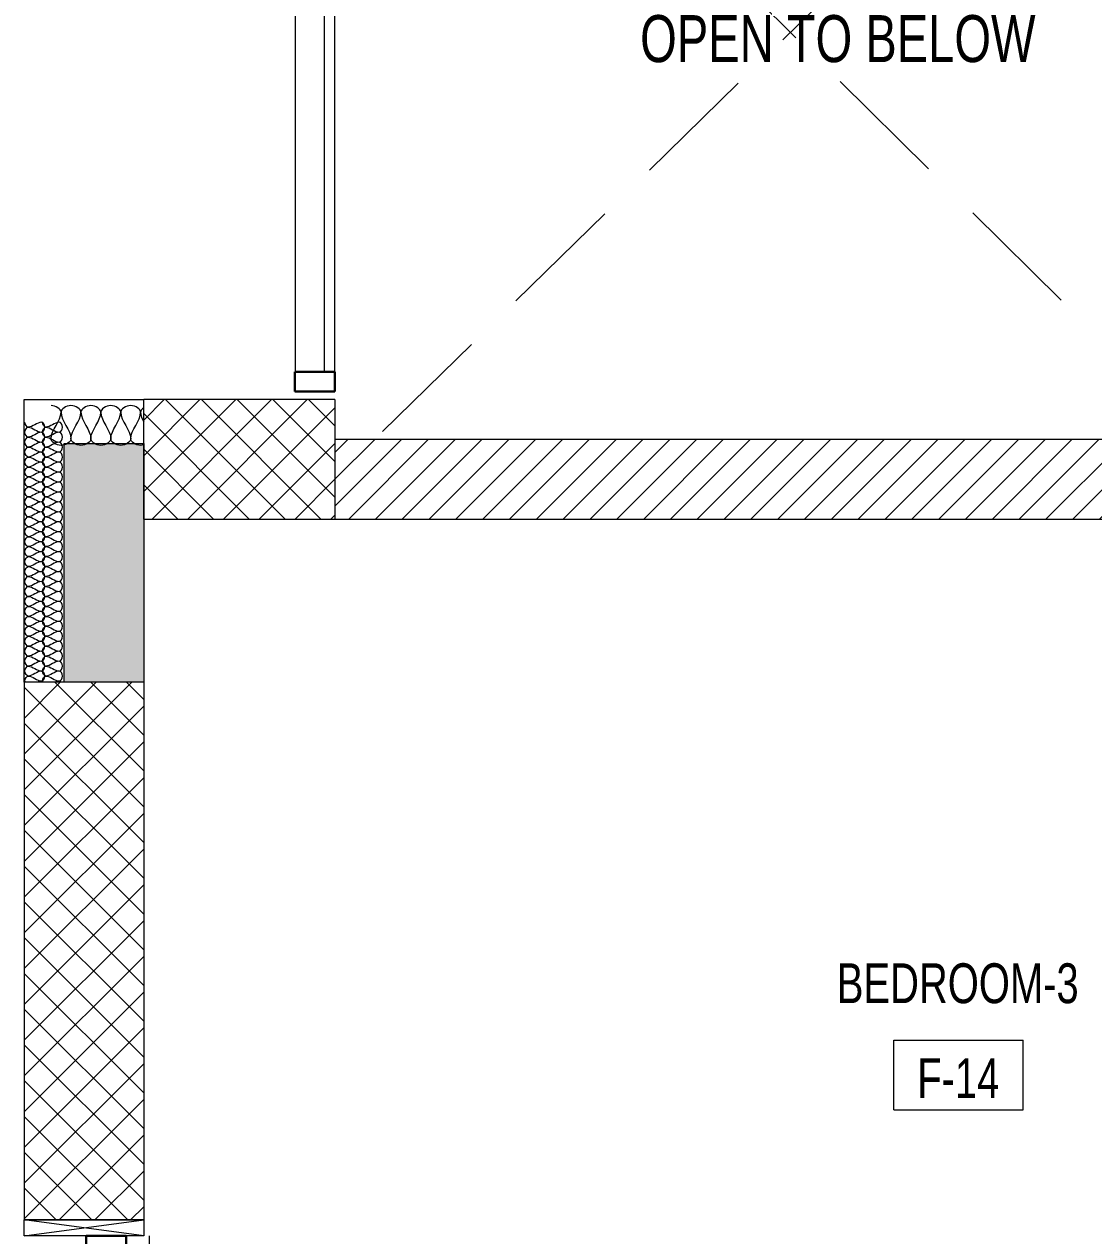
# Model space of a CAD drawing. Header units: millimetres. Extents: x -18512 to 101824, y -95768 to 52898.
# Drawn here: x 55553 to 58239, y -85727 to -82685 of the extents above; entities that cross this region are included whole.
import ezdxf

# ---------------------------------------------------------------- set-up
doc = ezdxf.new("R2010")
doc.units = ezdxf.units.MM
doc.header["$LTSCALE"] = 25
doc.linetypes.add('HIDDEN', pattern=[0.375, 0.25, -0.125])
for name, color, linetype, lineweight in [('A-ANNO-TEXT', 2, 'Continuous', 9), ('A-AREA-IDEN', 2, 'Continuous', 9), ('A-DETL-INSL', 8, 'Continuous', 9), ('A-DETL-MBND', 5, 'HIDDEN', 9), ('A-FLOR-OTLN', 6, 'Continuous', 18), ('A-GLAZ', 6, 'Continuous', 9), ('A-GLAZ-CWMG', 51, 'Continuous', 9), ('A-WOODEN DOOR FRAM', 9, 'Continuous', 9), ('I-WALL', 2, 'Continuous', 9), ('S-COLS', 6, 'Continuous', 9)]:
    doc.layers.add(name, color=color, linetype=linetype, lineweight=lineweight)
doc.layers.add('AR WALL HATCH', color=8, linetype='Continuous')
doc.styles.add('Arial Narrow_3', font='fi_9001f.ttf', dxfattribs={"width": 0.75, "height": 117.993921})
doc.styles.add('Arial Narrow_4', font='fi_9001f.ttf', dxfattribs={"width": 0.75, "height": 147.492401})
pattern_1 = [(45, (59229.075, -128347.31), (-44.90128, 44.90128), []), (135, (59229.075, -128347.31), (-44.90128, -44.90128), [])]

# ---------------------------------------------------------------- blocks, each defined once
blk = doc.blocks.new('Rectangular Mullion - 50 x 100mm-7747784-FIRST FLOOR PLAN')
at = {"layer": 'A-GLAZ-CWMG', "lineweight": 30}
for p, q in [((-50, 50), (0, 50)), ((-50, -50), (-50, 50)), ((0, 50), (0, -50)), ((0, -50), (-50, -50))]:
    blk.add_line(p, q, dxfattribs=at)
blk = doc.blocks.new('System Panel - Glazed-9023344-FIRST FLOOR PLAN')
at = {"layer": 'A-GLAZ', "lineweight": 18}
for p, q in [((850, 49.5), (-850, 49.5)), ((-850, 49.5), (-850, 24.5)), ((850, 24.5), (850, 49.5)), ((-850, 24.5), (850, 24.5))]:
    blk.add_line(p, q, dxfattribs=at)
blk = doc.blocks.new('Rectangular Mullion - 50 x 100mm-8757041-FIRST FLOOR PLAN')
at = {"layer": 'A-GLAZ-CWMG'}
for p, q in [((-2995.9, -18404.3), (-2995.9, -16704.3)), ((-2895.9, -16704.3), (-2895.9, -18404.3))]:
    blk.add_line(p, q, dxfattribs=at)
blk = doc.blocks.new('Rectangular Mullion - 50 x 100mm-9023346-FIRST FLOOR PLAN')
at = {"layer": 'A-GLAZ-CWMG', "lineweight": 30}
for p, q in [((0, 50), (-50, 50)), ((-50, 50), (-50, -50)), ((0, -50), (0, 50)), ((-50, -50), (0, -50))]:
    blk.add_line(p, q, dxfattribs=at)
blk = doc.blocks.new('M_NAGA Room Tag - Room Tag-1756429-FIRST FLOOR PLAN')
at = {"layer": 'A-AREA-IDEN'}
for p, q in [((-3.25, 1.75), (-3.25, -1.75)), ((-3.25, 1.75), (3.25, 1.75)), ((3.25, 1.75), (3.25, -1.75)), ((-3.25, -1.75), (3.25, -1.75))]:
    blk.add_line(p, q, dxfattribs=at)

msp = doc.modelspace()

# ---------------------------------------------------------------- hatches: boundary and pattern name
at = {"layer": 'AR WALL HATCH', "lineweight": 5}
h = msp.add_hatch(dxfattribs=at)
h.set_pattern_fill('ANSI37', color=256, scale=20, style=0)
h.set_pattern_definition(pattern_1)
h.paths.add_polyline_path([(55853.1, -83927.4), (55853.1, -83627.4), (56333.1, -83627.4), (56333.1, -83927.4)])
h = msp.add_hatch(dxfattribs=at)
h.set_pattern_fill('ANSI31', color=256, scale=15, style=0)
h.set_pattern_definition([(45, (59229.075, -128347.31), (-33.67596, 33.67596), [])])
h.paths.add_polyline_path([(59628.1, -83927.4), (59628.1, -83727.4), (59908.1, -83727.4), (59908.1, -83927.4)])
h.paths.add_polyline_path([(58568.1, -83727.4), (58568.1, -83927.4), (56333.1, -83927.4), (56333.1, -83727.4)])
h = msp.add_hatch(dxfattribs=at)
h.set_pattern_fill('ANSI37', color=256, scale=20, style=0)
h.set_pattern_definition(pattern_1)
h.paths.add_polyline_path([(55853.1, -85687.4), (55553.1, -85687.4), (55553.1, -84337.4), (55853.1, -84337.4)])
at = {"layer": 'S-COLS'}
msp.add_hatch(color=252, dxfattribs=at).paths.add_polyline_path([(55653.1, -84337.4), (55653.1, -83737.4), (55853.1, -83737.4), (55853.1, -84337.4)], flags=0)

# ---------------------------------------------------------------- linework, layer by layer
at = {"layer": 'A-DETL-INSL', "color": 1}
msp.add_lwpolyline([(55553.1, -84337.4), (55553.1, -83627.4), (55853.1, -83627.4)], dxfattribs=at)
at = {"layer": 'A-DETL-INSL'}
for points in [[(55645.5, -83659), (55645.5, -83651.2), (55632.3, -83642.4), (55620.5, -83642.4)], [(55620.5, -83725.7), (55620.5, -83702.8), (55645.5, -83681.9), (55645.5, -83659)], [(55695.5, -83659), (55695.5, -83651.2), (55670.5, -83633.5), (55645.5, -83651.2), (55645.5, -83659)], [(55645.5, -83659), (55645.5, -83681.9), (55670.5, -83702.8), (55670.5, -83725.7)], [(55670.5, -83725.7), (55670.5, -83702.8), (55695.5, -83681.9), (55695.5, -83659)], [(55745.5, -83659), (55745.5, -83651.2), (55720.5, -83633.5), (55695.5, -83651.2), (55695.5, -83659)], [(55695.5, -83659), (55695.5, -83681.9), (55720.5, -83702.8), (55720.5, -83725.7)], [(55720.5, -83725.7), (55720.5, -83702.8), (55745.5, -83681.9), (55745.5, -83659)], [(55795.5, -83659), (55795.5, -83651.2), (55770.5, -83633.5), (55745.5, -83651.2), (55745.5, -83659)], [(55745.5, -83659), (55745.5, -83681.9), (55770.5, -83702.8), (55770.5, -83725.7)], [(55770.5, -83725.7), (55770.5, -83702.8), (55795.5, -83681.9), (55795.5, -83659)], [(55845.5, -83659), (55845.5, -83651.2), (55820.5, -83633.5), (55795.5, -83651.2), (55795.5, -83659)], [(55795.5, -83659), (55795.5, -83681.9), (55820.5, -83702.8), (55820.5, -83725.7)], [(55820.5, -83725.7), (55820.5, -83702.8), (55845.5, -83681.9), (55845.5, -83659)], [(55853.1, -83648), (55848.6, -83651.2), (55845.5, -83655.2), (55845.5, -83659)], [(55845.5, -83659), (55845.5, -83667.5), (55848.9, -83675.6), (55853.1, -83683.7)], [(55563.3, -83696.8), (55559.4, -83696.8), (55555, -83690.2), (55555, -83684.3)], [(55563.3, -83721.8), (55559.4, -83721.8), (55550.6, -83709.3), (55559.4, -83696.8), (55563.3, -83696.8)], [(55596.7, -83684.3), (55585.2, -83684.3), (55574.8, -83696.8), (55563.3, -83696.8)], [(55563.3, -83696.8), (55574.8, -83696.8), (55585.2, -83709.3), (55596.7, -83709.3)], [(55596.7, -83709.3), (55600.6, -83709.3), (55609.4, -83696.8), (55600.6, -83684.3), (55596.7, -83684.3)], [(55607.6, -83696.8), (55603.6, -83696.8), (55599.2, -83690.2), (55599.2, -83684.3)], [(55607.6, -83721.8), (55603.6, -83721.8), (55594.8, -83709.3), (55603.6, -83696.8), (55607.6, -83696.8)], [(55640.9, -83684.3), (55629.4, -83684.3), (55619, -83696.8), (55607.6, -83696.8)], [(55607.6, -83696.8), (55619, -83696.8), (55629.4, -83709.3), (55640.9, -83709.3)], [(55640.9, -83709.3), (55644.8, -83709.3), (55653.6, -83696.8), (55644.8, -83684.3), (55640.9, -83684.3)], [(55563.3, -83746.8), (55559.4, -83746.8), (55550.6, -83734.3), (55559.4, -83721.8), (55563.3, -83721.8)], [(55596.7, -83709.3), (55585.2, -83709.3), (55574.8, -83721.8), (55563.3, -83721.8)], [(55563.3, -83721.8), (55574.8, -83721.8), (55585.2, -83734.3), (55596.7, -83734.3)], [(55596.7, -83734.3), (55600.6, -83734.3), (55609.4, -83721.8), (55600.6, -83709.3), (55596.7, -83709.3)], [(55607.6, -83746.8), (55603.6, -83746.8), (55594.8, -83734.3), (55603.6, -83721.8), (55607.6, -83721.8)], [(55640.9, -83709.3), (55629.4, -83709.3), (55619, -83721.8), (55607.6, -83721.8)], [(55607.6, -83721.8), (55619, -83721.8), (55629.4, -83734.3), (55640.9, -83734.3)], [(55670.5, -83725.7), (55670.5, -83733.5), (55645.5, -83751.2), (55620.5, -83733.5), (55620.5, -83725.7)], [(55640.9, -83734.3), (55644.8, -83734.3), (55653.6, -83721.8), (55644.8, -83709.3), (55640.9, -83709.3)], [(55720.5, -83725.7), (55720.5, -83733.5), (55695.5, -83751.2), (55670.5, -83733.5), (55670.5, -83725.7)], [(55770.5, -83725.7), (55770.5, -83733.5), (55745.5, -83751.2), (55720.5, -83733.5), (55720.5, -83725.7)], [(55820.5, -83725.7), (55820.5, -83733.5), (55795.5, -83751.2), (55770.5, -83733.5), (55770.5, -83725.7)], [(55563.3, -83771.8), (55559.4, -83771.8), (55550.6, -83759.3), (55559.4, -83746.8), (55563.3, -83746.8)], [(55596.7, -83734.3), (55585.2, -83734.3), (55574.8, -83746.8), (55563.3, -83746.8)], [(55563.3, -83746.8), (55574.8, -83746.8), (55585.2, -83759.3), (55596.7, -83759.3)], [(55596.7, -83759.3), (55585.2, -83759.3), (55574.8, -83771.8), (55563.3, -83771.8)], [(55596.7, -83759.3), (55600.6, -83759.3), (55609.4, -83746.8), (55600.6, -83734.3), (55596.7, -83734.3)], [(55596.7, -83784.3), (55600.6, -83784.3), (55609.4, -83771.8), (55600.6, -83759.3), (55596.7, -83759.3)], [(55607.6, -83771.8), (55603.6, -83771.8), (55594.8, -83759.3), (55603.6, -83746.8), (55607.6, -83746.8)], [(55640.9, -83734.3), (55629.4, -83734.3), (55619, -83746.8), (55607.6, -83746.8)], [(55607.6, -83746.8), (55619, -83746.8), (55629.4, -83759.3), (55640.9, -83759.3)], [(55640.9, -83759.3), (55629.4, -83759.3), (55619, -83771.8), (55607.6, -83771.8)], [(55640.9, -83759.3), (55644.8, -83759.3), (55653.6, -83746.8), (55644.8, -83734.3), (55640.9, -83734.3)], [(55640.9, -83784.3), (55644.8, -83784.3), (55653.6, -83771.8), (55644.8, -83759.3), (55640.9, -83759.3)], [(55563.3, -83796.8), (55559.4, -83796.8), (55550.6, -83784.3), (55559.4, -83771.8), (55563.3, -83771.8)], [(55563.3, -83771.8), (55574.8, -83771.8), (55585.2, -83784.3), (55596.7, -83784.3)], [(55596.7, -83784.3), (55585.2, -83784.3), (55574.8, -83796.8), (55563.3, -83796.8)], [(55596.7, -83809.3), (55600.6, -83809.3), (55609.4, -83796.8), (55600.6, -83784.3), (55596.7, -83784.3)], [(55607.6, -83796.8), (55603.6, -83796.8), (55594.8, -83784.3), (55603.6, -83771.8), (55607.6, -83771.8)], [(55607.6, -83771.8), (55619, -83771.8), (55629.4, -83784.3), (55640.9, -83784.3)], [(55640.9, -83784.3), (55629.4, -83784.3), (55619, -83796.8), (55607.6, -83796.8)], [(55640.9, -83809.3), (55644.8, -83809.3), (55653.6, -83796.8), (55644.8, -83784.3), (55640.9, -83784.3)], [(55563.3, -83821.8), (55559.4, -83821.8), (55550.6, -83809.3), (55559.4, -83796.8), (55563.3, -83796.8)], [(55563.3, -83846.8), (55559.4, -83846.8), (55550.6, -83834.3), (55559.4, -83821.8), (55563.3, -83821.8)], [(55563.3, -83796.8), (55574.8, -83796.8), (55585.2, -83809.3), (55596.7, -83809.3)], [(55596.7, -83809.3), (55585.2, -83809.3), (55574.8, -83821.8), (55563.3, -83821.8)], [(55563.3, -83821.8), (55574.8, -83821.8), (55585.2, -83834.3), (55596.7, -83834.3)], [(55596.7, -83834.3), (55600.6, -83834.3), (55609.4, -83821.8), (55600.6, -83809.3), (55596.7, -83809.3)], [(55607.6, -83821.8), (55603.6, -83821.8), (55594.8, -83809.3), (55603.6, -83796.8), (55607.6, -83796.8)], [(55607.6, -83846.8), (55603.6, -83846.8), (55594.8, -83834.3), (55603.6, -83821.8), (55607.6, -83821.8)], [(55607.6, -83796.8), (55619, -83796.8), (55629.4, -83809.3), (55640.9, -83809.3)], [(55640.9, -83809.3), (55629.4, -83809.3), (55619, -83821.8), (55607.6, -83821.8)], [(55607.6, -83821.8), (55619, -83821.8), (55629.4, -83834.3), (55640.9, -83834.3)], [(55640.9, -83834.3), (55644.8, -83834.3), (55653.6, -83821.8), (55644.8, -83809.3), (55640.9, -83809.3)], [(55563.3, -83871.8), (55559.4, -83871.8), (55550.6, -83859.3), (55559.4, -83846.8), (55563.3, -83846.8)], [(55596.7, -83834.3), (55585.2, -83834.3), (55574.8, -83846.8), (55563.3, -83846.8)], [(55563.3, -83846.8), (55574.8, -83846.8), (55585.2, -83859.3), (55596.7, -83859.3)], [(55596.7, -83859.3), (55600.6, -83859.3), (55609.4, -83846.8), (55600.6, -83834.3), (55596.7, -83834.3)], [(55607.6, -83871.8), (55603.6, -83871.8), (55594.8, -83859.3), (55603.6, -83846.8), (55607.6, -83846.8)], [(55640.9, -83834.3), (55629.4, -83834.3), (55619, -83846.8), (55607.6, -83846.8)], [(55607.6, -83846.8), (55619, -83846.8), (55629.4, -83859.3), (55640.9, -83859.3)], [(55640.9, -83859.3), (55644.8, -83859.3), (55653.6, -83846.8), (55644.8, -83834.3), (55640.9, -83834.3)], [(55563.3, -83896.8), (55559.4, -83896.8), (55550.6, -83884.3), (55559.4, -83871.8), (55563.3, -83871.8)], [(55596.7, -83859.3), (55585.2, -83859.3), (55574.8, -83871.8), (55563.3, -83871.8)], [(55563.3, -83871.8), (55574.8, -83871.8), (55585.2, -83884.3), (55596.7, -83884.3)], [(55596.7, -83884.3), (55600.6, -83884.3), (55609.4, -83871.8), (55600.6, -83859.3), (55596.7, -83859.3)], [(55607.6, -83896.8), (55603.6, -83896.8), (55594.8, -83884.3), (55603.6, -83871.8), (55607.6, -83871.8)], [(55640.9, -83859.3), (55629.4, -83859.3), (55619, -83871.8), (55607.6, -83871.8)], [(55607.6, -83871.8), (55619, -83871.8), (55629.4, -83884.3), (55640.9, -83884.3)], [(55640.9, -83884.3), (55644.8, -83884.3), (55653.6, -83871.8), (55644.8, -83859.3), (55640.9, -83859.3)], [(55563.3, -83921.8), (55559.4, -83921.8), (55550.6, -83909.3), (55559.4, -83896.8), (55563.3, -83896.8)], [(55596.7, -83884.3), (55585.2, -83884.3), (55574.8, -83896.8), (55563.3, -83896.8)], [(55563.3, -83896.8), (55574.8, -83896.8), (55585.2, -83909.3), (55596.7, -83909.3)], [(55596.7, -83909.3), (55585.2, -83909.3), (55574.8, -83921.8), (55563.3, -83921.8)], [(55596.7, -83909.3), (55600.6, -83909.3), (55609.4, -83896.8), (55600.6, -83884.3), (55596.7, -83884.3)], [(55596.7, -83934.3), (55600.6, -83934.3), (55609.4, -83921.8), (55600.6, -83909.3), (55596.7, -83909.3)], [(55607.6, -83921.8), (55603.6, -83921.8), (55594.8, -83909.3), (55603.6, -83896.8), (55607.6, -83896.8)], [(55640.9, -83884.3), (55629.4, -83884.3), (55619, -83896.8), (55607.6, -83896.8)], [(55607.6, -83896.8), (55619, -83896.8), (55629.4, -83909.3), (55640.9, -83909.3)], [(55640.9, -83909.3), (55629.4, -83909.3), (55619, -83921.8), (55607.6, -83921.8)], [(55640.9, -83909.3), (55644.8, -83909.3), (55653.6, -83896.8), (55644.8, -83884.3), (55640.9, -83884.3)], [(55640.9, -83934.3), (55644.8, -83934.3), (55653.6, -83921.8), (55644.8, -83909.3), (55640.9, -83909.3)], [(55563.3, -83946.8), (55559.4, -83946.8), (55550.6, -83934.3), (55559.4, -83921.8), (55563.3, -83921.8)], [(55563.3, -83921.8), (55574.8, -83921.8), (55585.2, -83934.3), (55596.7, -83934.3)], [(55596.7, -83934.3), (55585.2, -83934.3), (55574.8, -83946.8), (55563.3, -83946.8)], [(55596.7, -83959.3), (55600.6, -83959.3), (55609.4, -83946.8), (55600.6, -83934.3), (55596.7, -83934.3)], [(55607.6, -83946.8), (55603.6, -83946.8), (55594.8, -83934.3), (55603.6, -83921.8), (55607.6, -83921.8)], [(55607.6, -83921.8), (55619, -83921.8), (55629.4, -83934.3), (55640.9, -83934.3)], [(55640.9, -83934.3), (55629.4, -83934.3), (55619, -83946.8), (55607.6, -83946.8)], [(55640.9, -83959.3), (55644.8, -83959.3), (55653.6, -83946.8), (55644.8, -83934.3), (55640.9, -83934.3)], [(55563.3, -83971.8), (55559.4, -83971.8), (55550.6, -83959.3), (55559.4, -83946.8), (55563.3, -83946.8)], [(55563.3, -83996.8), (55559.4, -83996.8), (55550.6, -83984.3), (55559.4, -83971.8), (55563.3, -83971.8)], [(55563.3, -83946.8), (55574.8, -83946.8), (55585.2, -83959.3), (55596.7, -83959.3)], [(55596.7, -83959.3), (55585.2, -83959.3), (55574.8, -83971.8), (55563.3, -83971.8)], [(55563.3, -83971.8), (55574.8, -83971.8), (55585.2, -83984.3), (55596.7, -83984.3)], [(55596.7, -83984.3), (55600.6, -83984.3), (55609.4, -83971.8), (55600.6, -83959.3), (55596.7, -83959.3)], [(55607.6, -83971.8), (55603.6, -83971.8), (55594.8, -83959.3), (55603.6, -83946.8), (55607.6, -83946.8)], [(55607.6, -83996.8), (55603.6, -83996.8), (55594.8, -83984.3), (55603.6, -83971.8), (55607.6, -83971.8)], [(55607.6, -83946.8), (55619, -83946.8), (55629.4, -83959.3), (55640.9, -83959.3)], [(55640.9, -83959.3), (55629.4, -83959.3), (55619, -83971.8), (55607.6, -83971.8)], [(55607.6, -83971.8), (55619, -83971.8), (55629.4, -83984.3), (55640.9, -83984.3)], [(55640.9, -83984.3), (55644.8, -83984.3), (55653.6, -83971.8), (55644.8, -83959.3), (55640.9, -83959.3)], [(55563.3, -84021.8), (55559.4, -84021.8), (55550.6, -84009.3), (55559.4, -83996.8), (55563.3, -83996.8)], [(55596.7, -83984.3), (55585.2, -83984.3), (55574.8, -83996.8), (55563.3, -83996.8)], [(55563.3, -83996.8), (55574.8, -83996.8), (55585.2, -84009.3), (55596.7, -84009.3)], [(55596.7, -84009.3), (55600.6, -84009.3), (55609.4, -83996.8), (55600.6, -83984.3), (55596.7, -83984.3)], [(55607.6, -84021.8), (55603.6, -84021.8), (55594.8, -84009.3), (55603.6, -83996.8), (55607.6, -83996.8)], [(55640.9, -83984.3), (55629.4, -83984.3), (55619, -83996.8), (55607.6, -83996.8)], [(55607.6, -83996.8), (55619, -83996.8), (55629.4, -84009.3), (55640.9, -84009.3)], [(55640.9, -84009.3), (55644.8, -84009.3), (55653.6, -83996.8), (55644.8, -83984.3), (55640.9, -83984.3)], [(55563.3, -84046.8), (55559.4, -84046.8), (55550.6, -84034.3), (55559.4, -84021.8), (55563.3, -84021.8)], [(55596.7, -84009.3), (55585.2, -84009.3), (55574.8, -84021.8), (55563.3, -84021.8)], [(55563.3, -84021.8), (55574.8, -84021.8), (55585.2, -84034.3), (55596.7, -84034.3)], [(55596.7, -84034.3), (55585.2, -84034.3), (55574.8, -84046.8), (55563.3, -84046.8)], [(55596.7, -84034.3), (55600.6, -84034.3), (55609.4, -84021.8), (55600.6, -84009.3), (55596.7, -84009.3)], [(55596.7, -84059.3), (55600.6, -84059.3), (55609.4, -84046.8), (55600.6, -84034.3), (55596.7, -84034.3)], [(55607.6, -84046.8), (55603.6, -84046.8), (55594.8, -84034.3), (55603.6, -84021.8), (55607.6, -84021.8)], [(55640.9, -84009.3), (55629.4, -84009.3), (55619, -84021.8), (55607.6, -84021.8)], [(55607.6, -84021.8), (55619, -84021.8), (55629.4, -84034.3), (55640.9, -84034.3)], [(55640.9, -84034.3), (55629.4, -84034.3), (55619, -84046.8), (55607.6, -84046.8)], [(55640.9, -84034.3), (55644.8, -84034.3), (55653.6, -84021.8), (55644.8, -84009.3), (55640.9, -84009.3)], [(55640.9, -84059.3), (55644.8, -84059.3), (55653.6, -84046.8), (55644.8, -84034.3), (55640.9, -84034.3)], [(55563.3, -84071.8), (55559.4, -84071.8), (55550.6, -84059.3), (55559.4, -84046.8), (55563.3, -84046.8)], [(55563.3, -84046.8), (55574.8, -84046.8), (55585.2, -84059.3), (55596.7, -84059.3)], [(55596.7, -84059.3), (55585.2, -84059.3), (55574.8, -84071.8), (55563.3, -84071.8)], [(55596.7, -84084.3), (55600.6, -84084.3), (55609.4, -84071.8), (55600.6, -84059.3), (55596.7, -84059.3)], [(55607.6, -84071.8), (55603.6, -84071.8), (55594.8, -84059.3), (55603.6, -84046.8), (55607.6, -84046.8)], [(55607.6, -84046.8), (55619, -84046.8), (55629.4, -84059.3), (55640.9, -84059.3)], [(55640.9, -84059.3), (55629.4, -84059.3), (55619, -84071.8), (55607.6, -84071.8)], [(55640.9, -84084.3), (55644.8, -84084.3), (55653.6, -84071.8), (55644.8, -84059.3), (55640.9, -84059.3)], [(55563.3, -84096.8), (55559.4, -84096.8), (55550.6, -84084.3), (55559.4, -84071.8), (55563.3, -84071.8)], [(55563.3, -84071.8), (55574.8, -84071.8), (55585.2, -84084.3), (55596.7, -84084.3)], [(55596.7, -84084.3), (55585.2, -84084.3), (55574.8, -84096.8), (55563.3, -84096.8)], [(55596.7, -84109.3), (55600.6, -84109.3), (55609.4, -84096.8), (55600.6, -84084.3), (55596.7, -84084.3)], [(55607.6, -84096.8), (55603.6, -84096.8), (55594.8, -84084.3), (55603.6, -84071.8), (55607.6, -84071.8)], [(55607.6, -84071.8), (55619, -84071.8), (55629.4, -84084.3), (55640.9, -84084.3)], [(55640.9, -84084.3), (55629.4, -84084.3), (55619, -84096.8), (55607.6, -84096.8)], [(55640.9, -84109.3), (55644.8, -84109.3), (55653.6, -84096.8), (55644.8, -84084.3), (55640.9, -84084.3)], [(55563.3, -84121.8), (55559.4, -84121.8), (55550.6, -84109.3), (55559.4, -84096.8), (55563.3, -84096.8)], [(55563.3, -84146.8), (55559.4, -84146.8), (55550.6, -84134.3), (55559.4, -84121.8), (55563.3, -84121.8)], [(55563.3, -84096.8), (55574.8, -84096.8), (55585.2, -84109.3), (55596.7, -84109.3)], [(55596.7, -84109.3), (55585.2, -84109.3), (55574.8, -84121.8), (55563.3, -84121.8)], [(55563.3, -84121.8), (55574.8, -84121.8), (55585.2, -84134.3), (55596.7, -84134.3)], [(55596.7, -84134.3), (55600.6, -84134.3), (55609.4, -84121.8), (55600.6, -84109.3), (55596.7, -84109.3)], [(55607.6, -84121.8), (55603.6, -84121.8), (55594.8, -84109.3), (55603.6, -84096.8), (55607.6, -84096.8)], [(55607.6, -84146.8), (55603.6, -84146.8), (55594.8, -84134.3), (55603.6, -84121.8), (55607.6, -84121.8)], [(55607.6, -84096.8), (55619, -84096.8), (55629.4, -84109.3), (55640.9, -84109.3)], [(55640.9, -84109.3), (55629.4, -84109.3), (55619, -84121.8), (55607.6, -84121.8)], [(55607.6, -84121.8), (55619, -84121.8), (55629.4, -84134.3), (55640.9, -84134.3)], [(55640.9, -84134.3), (55644.8, -84134.3), (55653.6, -84121.8), (55644.8, -84109.3), (55640.9, -84109.3)], [(55563.3, -84171.8), (55559.4, -84171.8), (55550.6, -84159.3), (55559.4, -84146.8), (55563.3, -84146.8)], [(55596.7, -84134.3), (55585.2, -84134.3), (55574.8, -84146.8), (55563.3, -84146.8)], [(55563.3, -84146.8), (55574.8, -84146.8), (55585.2, -84159.3), (55596.7, -84159.3)], [(55596.7, -84159.3), (55600.6, -84159.3), (55609.4, -84146.8), (55600.6, -84134.3), (55596.7, -84134.3)], [(55607.6, -84171.8), (55603.6, -84171.8), (55594.8, -84159.3), (55603.6, -84146.8), (55607.6, -84146.8)], [(55640.9, -84134.3), (55629.4, -84134.3), (55619, -84146.8), (55607.6, -84146.8)], [(55607.6, -84146.8), (55619, -84146.8), (55629.4, -84159.3), (55640.9, -84159.3)], [(55640.9, -84159.3), (55644.8, -84159.3), (55653.6, -84146.8), (55644.8, -84134.3), (55640.9, -84134.3)], [(55563.3, -84196.8), (55559.4, -84196.8), (55550.6, -84184.3), (55559.4, -84171.8), (55563.3, -84171.8)], [(55596.7, -84159.3), (55585.2, -84159.3), (55574.8, -84171.8), (55563.3, -84171.8)], [(55563.3, -84171.8), (55574.8, -84171.8), (55585.2, -84184.3), (55596.7, -84184.3)], [(55596.7, -84184.3), (55585.2, -84184.3), (55574.8, -84196.8), (55563.3, -84196.8)], [(55596.7, -84184.3), (55600.6, -84184.3), (55609.4, -84171.8), (55600.6, -84159.3), (55596.7, -84159.3)], [(55596.7, -84209.3), (55600.6, -84209.3), (55609.4, -84196.8), (55600.6, -84184.3), (55596.7, -84184.3)], [(55607.6, -84196.8), (55603.6, -84196.8), (55594.8, -84184.3), (55603.6, -84171.8), (55607.6, -84171.8)], [(55640.9, -84159.3), (55629.4, -84159.3), (55619, -84171.8), (55607.6, -84171.8)], [(55607.6, -84171.8), (55619, -84171.8), (55629.4, -84184.3), (55640.9, -84184.3)], [(55640.9, -84184.3), (55629.4, -84184.3), (55619, -84196.8), (55607.6, -84196.8)], [(55640.9, -84184.3), (55644.8, -84184.3), (55653.6, -84171.8), (55644.8, -84159.3), (55640.9, -84159.3)], [(55640.9, -84209.3), (55644.8, -84209.3), (55653.6, -84196.8), (55644.8, -84184.3), (55640.9, -84184.3)], [(55563.3, -84221.8), (55559.4, -84221.8), (55550.6, -84209.3), (55559.4, -84196.8), (55563.3, -84196.8)], [(55563.3, -84196.8), (55574.8, -84196.8), (55585.2, -84209.3), (55596.7, -84209.3)], [(55596.7, -84209.3), (55585.2, -84209.3), (55574.8, -84221.8), (55563.3, -84221.8)], [(55596.7, -84234.3), (55600.6, -84234.3), (55609.4, -84221.8), (55600.6, -84209.3), (55596.7, -84209.3)], [(55607.6, -84221.8), (55603.6, -84221.8), (55594.8, -84209.3), (55603.6, -84196.8), (55607.6, -84196.8)], [(55607.6, -84196.8), (55619, -84196.8), (55629.4, -84209.3), (55640.9, -84209.3)], [(55640.9, -84209.3), (55629.4, -84209.3), (55619, -84221.8), (55607.6, -84221.8)], [(55640.9, -84234.3), (55644.8, -84234.3), (55653.6, -84221.8), (55644.8, -84209.3), (55640.9, -84209.3)], [(55563.3, -84246.8), (55559.4, -84246.8), (55550.6, -84234.3), (55559.4, -84221.8), (55563.3, -84221.8)], [(55563.3, -84271.8), (55559.4, -84271.8), (55550.6, -84259.3), (55559.4, -84246.8), (55563.3, -84246.8)], [(55563.3, -84221.8), (55574.8, -84221.8), (55585.2, -84234.3), (55596.7, -84234.3)], [(55596.7, -84234.3), (55585.2, -84234.3), (55574.8, -84246.8), (55563.3, -84246.8)], [(55563.3, -84246.8), (55574.8, -84246.8), (55585.2, -84259.3), (55596.7, -84259.3)], [(55596.7, -84259.3), (55600.6, -84259.3), (55609.4, -84246.8), (55600.6, -84234.3), (55596.7, -84234.3)], [(55607.6, -84246.8), (55603.6, -84246.8), (55594.8, -84234.3), (55603.6, -84221.8), (55607.6, -84221.8)], [(55607.6, -84271.8), (55603.6, -84271.8), (55594.8, -84259.3), (55603.6, -84246.8), (55607.6, -84246.8)], [(55607.6, -84221.8), (55619, -84221.8), (55629.4, -84234.3), (55640.9, -84234.3)], [(55640.9, -84234.3), (55629.4, -84234.3), (55619, -84246.8), (55607.6, -84246.8)], [(55607.6, -84246.8), (55619, -84246.8), (55629.4, -84259.3), (55640.9, -84259.3)], [(55640.9, -84259.3), (55644.8, -84259.3), (55653.6, -84246.8), (55644.8, -84234.3), (55640.9, -84234.3)], [(55563.3, -84296.8), (55559.4, -84296.8), (55550.6, -84284.3), (55559.4, -84271.8), (55563.3, -84271.8)], [(55596.7, -84259.3), (55585.2, -84259.3), (55574.8, -84271.8), (55563.3, -84271.8)], [(55563.3, -84271.8), (55574.8, -84271.8), (55585.2, -84284.3), (55596.7, -84284.3)], [(55596.7, -84284.3), (55600.6, -84284.3), (55609.4, -84271.8), (55600.6, -84259.3), (55596.7, -84259.3)], [(55607.6, -84296.8), (55603.6, -84296.8), (55594.8, -84284.3), (55603.6, -84271.8), (55607.6, -84271.8)], [(55640.9, -84259.3), (55629.4, -84259.3), (55619, -84271.8), (55607.6, -84271.8)], [(55607.6, -84271.8), (55619, -84271.8), (55629.4, -84284.3), (55640.9, -84284.3)], [(55640.9, -84284.3), (55644.8, -84284.3), (55653.6, -84271.8), (55644.8, -84259.3), (55640.9, -84259.3)], [(55563.3, -84321.8), (55559.4, -84321.8), (55550.6, -84309.3), (55559.4, -84296.8), (55563.3, -84296.8)], [(55596.7, -84284.3), (55585.2, -84284.3), (55574.8, -84296.8), (55563.3, -84296.8)], [(55563.3, -84296.8), (55574.8, -84296.8), (55585.2, -84309.3), (55596.7, -84309.3)], [(55596.7, -84309.3), (55600.6, -84309.3), (55609.4, -84296.8), (55600.6, -84284.3), (55596.7, -84284.3)], [(55607.6, -84321.8), (55603.6, -84321.8), (55594.8, -84309.3), (55603.6, -84296.8), (55607.6, -84296.8)], [(55640.9, -84284.3), (55629.4, -84284.3), (55619, -84296.8), (55607.6, -84296.8)], [(55607.6, -84296.8), (55619, -84296.8), (55629.4, -84309.3), (55640.9, -84309.3)], [(55640.9, -84309.3), (55644.8, -84309.3), (55653.6, -84296.8), (55644.8, -84284.3), (55640.9, -84284.3)], [(55596.7, -84309.3), (55585.2, -84309.3), (55574.8, -84321.8), (55563.3, -84321.8)], [(55563.3, -84321.8), (55574.8, -84321.8), (55585.2, -84334.3), (55596.7, -84334.3)], [(55596.7, -84334.3), (55593, -84334.3), (55589.4, -84335.6), (55585.8, -84337.4)], [(55596.7, -84334.3), (55600.6, -84334.3), (55609.4, -84321.8), (55600.6, -84309.3), (55596.7, -84309.3)], [(55601.6, -84337.4), (55600.1, -84335.5), (55598.4, -84334.3), (55596.7, -84334.3)], [(55640.9, -84309.3), (55629.4, -84309.3), (55619, -84321.8), (55607.6, -84321.8)], [(55607.6, -84321.8), (55619, -84321.8), (55629.4, -84334.3), (55640.9, -84334.3)], [(55640.9, -84334.3), (55637.2, -84334.3), (55633.6, -84335.6), (55630, -84337.4)], [(55640.9, -84334.3), (55644.8, -84334.3), (55653.6, -84321.8), (55644.8, -84309.3), (55640.9, -84309.3)], [(55645.8, -84337.4), (55644.4, -84335.5), (55642.6, -84334.3), (55640.9, -84334.3)]]:
    msp.add_open_spline(points, degree=3, dxfattribs=at)
for points, knots in [([(55853.1, -83741.3), (55850.7, -83742), (55835.6, -83744.2), (55820.5, -83733.5), (55820.5, -83725.7)], [1.120217, 1.120217, 1.120217, 1.120217, 1.414214, 2.828427, 2.828427, 2.828427, 2.828427]), ([(55555.4, -84337.4), (55555.1, -84336.3), (55554.3, -84329.1), (55559.4, -84321.8), (55563.3, -84321.8)], [1.179079, 1.179079, 1.179079, 1.179079, 1.414214, 2.828427, 2.828427, 2.828427, 2.828427]), ([(55599.6, -84337.4), (55599.4, -84336.3), (55598.5, -84329.1), (55603.6, -84321.8), (55607.6, -84321.8)], [1.179079, 1.179079, 1.179079, 1.179079, 1.414214, 2.828427, 2.828427, 2.828427, 2.828427])]:
    msp.add_open_spline(points, degree=3, knots=knots, dxfattribs=at)
at = {"layer": 'A-DETL-MBND', "ltscale": 50}
for p, q in [((58490.9, -83707.4), (56333.3, -81574)), ((56453.1, -83707.4), (58482.6, -81720.7))]:
    msp.add_line(p, q, dxfattribs=at)
at = {"layer": 'A-FLOR-OTLN'}
msp.add_line((55868.1, -88427.4), (55868.1, -85727.4), dxfattribs=at)
at = {"layer": 'A-WOODEN DOOR FRAM'}
msp.add_lwpolyline([(55553.1, -85687.4), (55853.1, -85687.4), (55853.1, -85727.4), (55553.1, -85727.4)], close=True, dxfattribs=at)
for points in [[(55853.1, -85727.4), (55553.1, -85687.4)], [(55553.1, -85727.4), (55853.1, -85687.4)]]:
    msp.add_lwpolyline(points, dxfattribs=at)
at = {"layer": 'I-WALL'}
for p, q in [((56333.1, -83627.4), (55853.1, -83627.4)), ((56333.1, -83627.4), (56333.1, -83927.4)), ((58568.1, -83727.4), (56333.1, -83727.4)), ((55853.1, -83927.4), (58568.1, -83927.4)), ((55553.1, -84337.4), (55553.1, -85687.4)), ((55853.1, -84337.4), (55853.1, -85687.4)), ((55853.1, -85687.4), (55553.1, -85687.4))]:
    msp.add_line(p, q, dxfattribs=at)
for points in [[(55853.1, -83927.4), (55853.1, -83627.4)], [(55853.1, -84337.4), (55553.1, -84337.4)]]:
    msp.add_lwpolyline(points, dxfattribs=at)
at = {"layer": 'S-COLS', "color": 8}
for p, q in [((55653.1, -84337.4), (55653.1, -83737.4)), ((55653.1, -83737.4), (55853.1, -83737.4)), ((55853.1, -83737.4), (55853.1, -84337.4)), ((55853.1, -84337.4), (55653.1, -84337.4))]:
    msp.add_line(p, q, dxfattribs=at)

# ---------------------------------------------------------------- block references
at = {"layer": 'A-AREA-IDEN', "lineweight": 18, "xscale": -49.99999999999998, "yscale": 49.99999999999998, "zscale": 49.99999999999998, "rotation": 180}
msp.add_blockref('M_NAGA Room Tag - Room Tag-1756429-FIRST FLOOR PLAN', (57899.2, -85323.5), dxfattribs=at)
at = {"layer": 'A-GLAZ', "xscale": -1, "rotation": 270}
msp.add_blockref('System Panel - Glazed-9023344-FIRST FLOOR PLAN', (56283.1, -82707.4), dxfattribs=at)
at = {"layer": 'A-GLAZ-CWMG', "xscale": -1}
for name, p, rotation in [('Rectangular Mullion - 50 x 100mm-8757041-FIRST FLOOR PLAN', (59229.1, -100261.6), 180), ('Rectangular Mullion - 50 x 100mm-9023346-FIRST FLOOR PLAN', (56283.1, -83607.4), 90)]:
    msp.add_blockref(name, p, dxfattribs=dict(at, rotation=rotation))
at = {"layer": 'A-GLAZ-CWMG', "extrusion": (0, 0, -1), "xscale": -1, "rotation": 270}
msp.add_blockref('Rectangular Mullion - 50 x 100mm-7747784-FIRST FLOOR PLAN', (-55759.1, -85727.4), dxfattribs=at)

# ---------------------------------------------------------------- texts
at = {"layer": 'A-ANNO-TEXT', "color": 7, "lineweight": 20, "insert": (57099.9, -82781.6), "char_height": 117.994, "width": 995.04, "attachment_point": 7, "line_spacing_factor": 0.968573, "style": 'Arial Narrow_3'}
msp.add_mtext('OPEN TO BELOW', dxfattribs=at)
at = {"layer": 'A-AREA-IDEN', "lineweight": 18, "char_height": 100, "width": 889.2, "attachment_point": 8, "line_spacing_factor": 0.968573, "style": 'Arial Narrow_4'}
for s, insert in [('BEDROOM-3', (57897.5, -85144.6)), ('F-14', (57898.8, -85381.6))]:
    msp.add_mtext(s, dxfattribs=dict(at, insert=insert))

doc.saveas('drawing.dxf')
